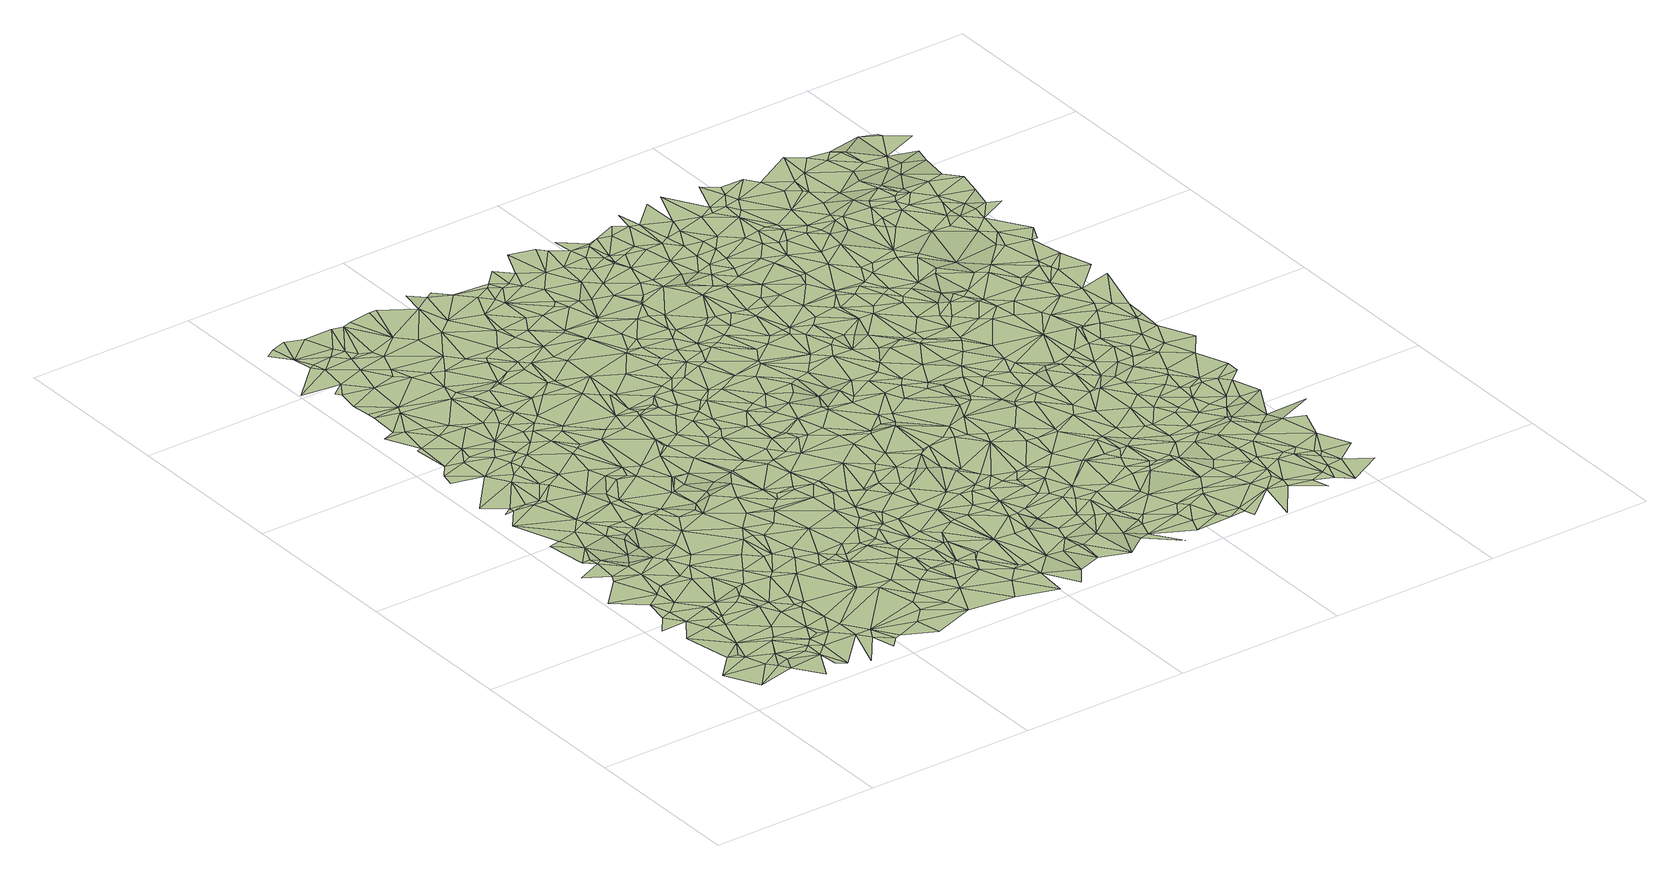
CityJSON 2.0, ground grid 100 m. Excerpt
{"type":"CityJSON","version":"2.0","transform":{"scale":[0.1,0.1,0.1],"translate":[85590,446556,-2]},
"CityObjects":{
"terrain1":{"type":"TINRelief","geometry":[{"type":"CompositeSurface","lod":"2","boundaries":[[[0,1,2]],[[3,4,1]],[[3,1,0]],[[5,0,2]],[[6,5,2]],[[7,4,3]],[[8,9,4]],[[7,8,4]],[[7,3,8]],[[10,11,12]],[[13,3,0]],[[13,0,5]],[[8,14,9]],[[14,11,9]],[[6,15,5]],[[15,13,5]],[[12,11,16]],[[17,8,3]],[[12,16,18]],[[17,3,13]],[[19,13,15]],[[20,21,18]],[[8,22,14]],[[23,15,6]],[[23,6,24]],[[17,13,19]],[[25,11,14]],[[20,26,21]],[[19,15,27]],[[28,18,16]],[[29,16,11]],[[17,30,8]],[[25,14,22]],[[28,20,18]],[[23,27,15]],[[31,17,19]],[[32,22,8]],[[25,29,11]],[[31,19,27]],[[29,28,16]],[[30,32,8]],[[33,25,22]],[[34,35,36]],[[37,23,38]],[[23,31,27]],[[33,29,25]],[[28,39,20]],[[40,26,20]],[[40,35,26]],[[41,30,17]],[[41,17,31]],[[37,42,23]],[[43,28,29]],[[23,42,31]],[[44,36,45]],[[33,43,29]],[[40,20,39]],[[46,33,22]],[[47,36,35]],[[48,49,44]],[[48,44,45]],[[50,45,36]],[[41,31,42]],[[40,47,35]],[[32,46,22]],[[28,51,39]],[[52,32,30]],[[50,36,47]],[[33,53,43]],[[52,30,41]],[[50,48,45]],[[43,51,28]],[[48,54,49]],[[37,55,42]],[[56,50,47]],[[40,39,57]],[[46,53,33]],[[41,42,58]],[[59,60,54]],[[52,41,61]],[[62,48,50]],[[61,41,58]],[[62,50,56]],[[48,59,54]],[[52,63,32]],[[57,39,51]],[[64,47,40]],[[65,43,53]],[[32,63,46]],[[56,47,64]],[[52,61,58]],[[42,55,58]],[[66,40,57]],[[46,65,53]],[[43,67,51]],[[68,69,70]],[[65,71,43]],[[72,69,60]],[[62,56,64]],[[62,73,48]],[[71,67,43]],[[64,40,66]],[[73,59,48]],[[74,60,59]],[[75,76,55]],[[77,46,63]],[[77,65,46]],[[52,58,78]],[[52,79,63]],[[80,57,51]],[[81,70,69]],[[72,60,74]],[[58,55,82]],[[83,84,70]],[[77,63,85]],[[62,64,86]],[[80,66,57]],[[80,51,67]],[[52,78,79]],[[77,87,65]],[[78,58,82]],[[65,87,71]],[[72,81,69]],[[88,73,62]],[[79,85,63]],[[88,62,86]],[[89,59,73]],[[87,67,71]],[[76,90,55]],[[89,74,59]],[[82,55,90]],[[91,92,93]],[[94,76,95]],[[77,85,96]],[[81,83,70]],[[83,91,84]],[[88,97,73]],[[98,64,66]],[[78,99,79]],[[72,100,81]],[[94,90,76]],[[101,66,80]],[[79,99,85]],[[89,73,102]],[[88,86,97]],[[86,64,98]],[[80,67,103]],[[73,97,102]],[[87,103,67]],[[104,72,74]],[[77,105,87]],[[96,85,99]],[[104,100,72]],[[77,96,105]],[[94,106,90]],[[107,92,108]],[[100,83,81]],[[101,98,66]],[[109,97,86]],[[91,108,92]],[[89,102,110]],[[109,86,98]],[[109,102,97]],[[111,107,112]],[[87,105,103]],[[113,74,89]],[[78,82,114]],[[101,80,115]],[[109,110,102]],[[116,104,74]],[[117,100,104]],[[118,90,106]],[[96,99,119]],[[80,103,115]],[[78,114,99]],[[100,120,83]],[[121,91,83]],[[122,112,107]],[[112,123,124]],[[82,90,125]],[[113,89,110]],[[122,107,108]],[[96,119,105]],[[126,98,101]],[[127,124,123]],[[105,128,103]],[[117,120,100]],[[126,109,98]],[[129,108,91]],[[121,83,120]],[[116,74,113]],[[109,130,110]],[[116,117,104]],[[118,106,131]],[[121,132,91]],[[122,108,133]],[[105,119,128]],[[128,134,103]],[[135,123,112]],[[133,108,129]],[[118,136,90]],[[99,114,119]],[[135,112,122]],[[132,129,91]],[[115,103,134]],[[121,120,137]],[[113,110,130]],[[126,138,109]],[[109,138,130]],[[101,115,139]],[[126,101,139]],[[82,125,114]],[[140,127,123]],[[140,141,127]],[[117,142,120]],[[121,137,132]],[[90,136,143]],[[144,122,133]],[[135,145,123]],[[116,142,117]],[[142,137,120]],[[144,133,129]],[[90,143,125]],[[128,146,134]],[[116,113,147]],[[128,119,148]],[[149,113,130]],[[150,151,141]],[[140,123,145]],[[150,152,151]],[[147,113,149]],[[115,134,139]],[[126,153,138]],[[128,148,146]],[[132,154,129]],[[130,138,155]],[[149,130,155]],[[156,135,122]],[[150,141,140]],[[157,132,137]],[[118,131,158]],[[159,145,135]],[[114,160,119]],[[144,161,122]],[[144,129,154]],[[139,134,146]],[[142,157,137]],[[162,163,164]],[[160,148,119]],[[138,153,155]],[[116,147,165]],[[140,145,159]],[[166,164,152]],[[167,168,162]],[[116,169,142]],[[157,154,132]],[[126,170,153]],[[156,122,161]],[[118,158,136]],[[167,171,168]],[[126,139,172]],[[173,147,149]],[[156,159,135]],[[150,166,152]],[[144,154,161]],[[174,139,146]],[[116,165,169]],[[148,175,146]],[[126,172,170]],[[166,162,164]],[[153,176,155]],[[149,155,177]],[[143,136,178]],[[114,125,179]],[[114,180,160]],[[181,174,146]],[[173,165,147]],[[125,143,182]],[[160,183,148]],[[181,146,175]],[[174,172,139]],[[157,184,154]],[[142,185,157]],[[153,170,176]],[[161,154,184]],[[148,183,175]],[[158,178,136]],[[186,187,188]],[[142,169,185]],[[114,179,180]],[[182,143,178]],[[173,149,189]],[[190,150,140]],[[191,159,156]],[[160,192,183]],[[191,156,161]],[[155,176,193]],[[190,140,159]],[[194,187,171]],[[179,125,182]],[[181,172,174]],[[167,194,171]],[[160,180,192]],[[149,177,189]],[[155,193,177]],[[167,162,195]],[[195,162,166]],[[170,193,176]],[[173,196,165]],[[197,161,184]],[[157,198,184]],[[199,191,161]],[[192,200,183]],[[201,188,187]],[[165,202,169]],[[203,187,194]],[[192,180,200]],[[204,170,172]],[[185,198,157]],[[205,166,150]],[[167,203,194]],[[181,206,172]],[[190,159,191]],[[199,161,207]],[[207,161,197]],[[179,182,208]],[[173,189,196]],[[196,202,165]],[[185,169,202]],[[181,175,209]],[[210,182,178]],[[183,209,175]],[[211,177,193]],[[170,212,193]],[[180,213,200]],[[210,178,158]],[[179,214,180]],[[204,172,206]],[[183,200,215]],[[195,166,216]],[[217,167,195]],[[218,201,187]],[[197,184,219]],[[196,189,202]],[[217,203,167]],[[219,184,198]],[[190,220,150]],[[203,221,187]],[[210,208,182]],[[211,193,222]],[[185,223,198]],[[181,209,206]],[[185,202,223]],[[179,208,214]],[[224,177,211]],[[213,215,200]],[[220,205,150]],[[199,225,191]],[[226,170,204]],[[189,177,224]],[[205,216,166]],[[221,218,187]],[[226,212,170]],[[180,227,213]],[[183,215,209]],[[190,191,225]],[[228,202,189]],[[212,222,193]],[[207,197,229]],[[223,230,198]],[[199,207,231]],[[197,219,229]],[[232,211,222]],[[233,211,232]],[[195,216,234]],[[180,214,235]],[[233,224,211]],[[228,189,224]],[[219,198,236]],[[237,210,158]],[[204,206,238]],[[217,239,203]],[[213,240,215]],[[230,236,198]],[[208,241,214]],[[239,221,203]],[[199,231,225]],[[180,235,227]],[[223,202,242]],[[243,208,210]],[[231,207,229]],[[244,217,195]],[[206,209,238]],[[205,234,216]],[[190,225,245]],[[213,227,240]],[[243,241,208]],[[228,242,202]],[[223,242,230]],[[244,195,234]],[[246,220,190]],[[246,190,245]],[[217,247,239]],[[226,204,248]],[[229,219,249]],[[204,238,248]],[[219,236,249]],[[233,232,250]],[[232,222,251]],[[245,225,252]],[[225,231,252]],[[233,250,224]],[[212,253,222]],[[254,214,241]],[[230,242,236]],[[217,255,247]],[[256,234,205]],[[254,235,214]],[[257,241,243]],[[226,253,212]],[[231,229,258]],[[259,228,224]],[[220,256,205]],[[260,218,221]],[[215,261,209]],[[244,255,217]],[[250,232,251]],[[257,254,241]],[[229,249,258]],[[239,260,221]],[[215,240,261]],[[246,245,262]],[[263,227,235]],[[259,224,250]],[[227,264,240]],[[245,252,262]],[[222,253,251]],[[265,243,210]],[[226,248,266]],[[263,235,254]],[[267,257,243]],[[239,247,268]],[[238,209,269]],[[237,270,210]],[[263,271,227]],[[220,272,256]],[[249,236,273]],[[231,274,252]],[[246,275,220]],[[271,264,227]],[[236,242,273]],[[276,254,257]],[[240,264,261]],[[231,258,274]],[[228,277,242]],[[226,278,253]],[[255,268,247]],[[226,266,278]],[[248,238,279]],[[267,276,257]],[[265,210,270]],[[244,234,280]],[[239,268,260]],[[259,277,228]],[[256,280,234]],[[269,209,261]],[[267,243,265]],[[262,252,274]],[[250,251,281]],[[246,262,275]],[[263,254,282]],[[220,275,272]],[[259,250,283]],[[251,253,281]],[[244,284,255]],[[271,285,264]],[[266,248,279]],[[276,282,254]],[[263,286,271]],[[285,261,264]],[[278,266,287]],[[288,276,267]],[[242,289,273]],[[250,281,283]],[[278,281,253]],[[238,269,279]],[[256,272,280]],[[288,267,265]],[[258,249,290]],[[258,291,274]],[[263,282,286]],[[262,274,292]],[[284,268,255]],[[288,282,276]],[[286,285,271]],[[249,273,293]],[[294,270,237]],[[277,289,242]],[[259,283,295]],[[262,292,275]],[[259,295,296]],[[266,297,287]],[[259,296,277]],[[298,269,261]],[[299,261,285]],[[300,281,278]],[[301,288,265]],[[278,287,302]],[[299,298,261]],[[266,279,297]],[[283,281,300]],[[244,303,284]],[[304,265,270]],[[244,280,303]],[[288,305,282]],[[296,295,277]],[[286,299,285]],[[258,290,291]],[[284,306,268]],[[305,286,282]],[[273,289,293]],[[287,297,302]],[[272,307,280]],[[304,301,265]],[[272,275,308]],[[301,309,288]],[[310,269,298]],[[290,249,293]],[[311,275,292]],[[288,312,305]],[[300,278,313]],[[292,274,314]],[[295,283,315]],[[283,300,316]],[[288,309,312]],[[299,317,298]],[[272,308,307]],[[295,318,277]],[[305,319,286]],[[320,299,286]],[[294,321,270]],[[322,279,269]],[[314,274,291]],[[321,304,270]],[[323,278,302]],[[310,298,317]],[[277,324,289]],[[322,269,310]],[[319,320,286]],[[325,297,279]],[[326,301,304]],[[327,309,301]],[[325,302,297]],[[315,283,316]],[[284,328,306]],[[311,308,275]],[[327,301,326]],[[299,329,317]],[[295,315,318]],[[289,324,293]],[[323,313,278]],[[320,329,299]],[[327,312,309]],[[330,311,292]],[[331,319,305]],[[331,305,312]],[[325,279,322]],[[300,313,316]],[[329,310,317]],[[277,318,324]],[[330,292,314]],[[326,304,332]],[[321,332,304]],[[333,314,291]],[[325,323,302]],[[307,334,280]],[[303,280,334]],[[333,291,290]],[[308,335,307]],[[336,322,310]],[[284,337,328]],[[338,312,327]],[[293,324,339]],[[340,325,322]],[[315,341,318]],[[293,339,342]],[[290,293,343]],[[311,344,308]],[[338,327,326]],[[338,331,312]],[[340,323,325]],[[303,345,284]],[[315,316,346]],[[347,319,331]],[[340,322,336]],[[348,316,313]],[[349,310,329]],[[333,350,314]],[[351,293,342]],[[344,335,308]],[[338,326,332]],[[352,320,319]],[[330,344,311]],[[353,336,310]],[[354,307,335]],[[343,293,351]],[[320,355,329]],[[323,348,313]],[[321,356,332]],[[315,346,341]],[[318,357,324]],[[358,339,324]],[[359,321,360]],[[361,314,350]],[[330,314,361]],[[354,334,307]],[[358,342,339]],[[284,345,337]],[[341,362,318]],[[363,316,348]],[[353,310,349]],[[363,346,316]],[[338,347,331]],[[344,354,335]],[[347,352,319]],[[330,361,344]],[[333,290,364]],[[338,332,356]],[[358,324,365]],[[303,334,345]],[[359,356,321]],[[318,362,357]],[[366,351,342]],[[333,364,350]],[[353,367,336]],[[358,368,342]],[[290,343,364]],[[343,351,366]],[[357,365,324]],[[355,349,329]],[[369,348,323]],[[352,355,320]],[[370,341,346]],[[371,323,340]],[[371,340,336]],[[370,362,341]],[[364,343,366]],[[338,372,347]],[[358,365,368]],[[366,342,373]],[[363,348,374]],[[361,350,375]],[[342,368,373]],[[371,336,367]],[[376,367,353]],[[372,352,347]],[[338,356,377]],[[369,374,348]],[[378,346,363]],[[375,350,364]],[[338,379,372]],[[361,380,344]],[[376,353,349]],[[354,381,334]],[[371,369,323]],[[357,382,365]],[[383,345,334]],[[344,380,354]],[[359,384,356]],[[385,357,362]],[[386,370,346]],[[370,387,362]],[[365,373,368]],[[372,379,352]],[[378,363,374]],[[383,334,381]],[[388,349,355]],[[385,382,357]],[[361,375,389]],[[385,362,387]],[[365,382,373]],[[386,346,378]],[[390,367,376]],[[364,366,391]],[[361,389,380]],[[392,376,349]],[[393,377,356]],[[386,387,370]],[[394,384,359]],[[395,338,377]],[[390,371,367]],[[395,379,338]],[[352,396,355]],[[354,397,381]],[[398,366,373]],[[392,349,388]],[[354,380,397]],[[399,356,384]],[[352,379,400]],[[401,374,369]],[[383,402,345]],[[401,378,374]],[[388,355,396]],[[393,356,399]],[[398,391,366]],[[403,373,382]],[[385,404,382]],[[405,385,387]],[[402,406,345]],[[407,386,378]],[[383,381,408]],[[397,409,381]],[[394,410,384]],[[393,395,377]],[[352,400,411]],[[412,400,379]],[[386,413,387]],[[392,414,376]],[[407,378,415]],[[404,403,382]],[[415,378,416]],[[398,373,403]],[[399,384,410]],[[352,411,396]],[[390,376,414]],[[395,412,379]],[[416,378,401]],[[417,371,390]],[[405,404,385]],[[418,369,371]],[[419,375,364]],[[380,420,397]],[[421,401,369]],[[397,420,409]],[[381,409,408]],[[413,405,387]],[[389,375,422]],[[383,423,402]],[[392,388,424]],[[407,413,386]],[[394,425,410]],[[419,364,391]],[[389,422,380]],[[425,399,410]],[[426,393,399]],[[393,427,395]],[[417,390,414]],[[421,416,401]],[[383,408,428]],[[417,418,371]],[[429,425,394]],[[421,369,430]],[[431,391,398]],[[432,388,396]],[[431,398,403]],[[433,400,412]],[[434,427,393]],[[435,403,404]],[[426,434,393]],[[392,424,414]],[[395,433,412]],[[380,436,420]],[[383,428,423]],[[437,407,415]],[[438,411,400]],[[405,435,404]],[[420,439,409]],[[408,409,439]],[[437,415,416]],[[418,430,369]],[[402,423,440]],[[441,399,425]],[[395,427,433]],[[442,413,407]],[[432,424,388]],[[433,438,400]],[[437,416,421]],[[413,443,405]],[[411,444,396]],[[434,445,427]],[[446,431,403]],[[426,445,434]],[[417,414,447]],[[419,422,375]],[[422,436,380]],[[448,391,431]],[[446,403,435]],[[449,426,399]],[[429,441,425]],[[450,427,445]],[[437,442,407]],[[417,447,418]],[[450,433,427]],[[405,451,435]],[[419,391,448]],[[438,444,411]],[[436,452,420]],[[443,451,405]],[[449,399,441]],[[453,443,413]],[[442,453,413]],[[454,421,430]],[[408,439,455]],[[437,421,454]],[[456,432,396]],[[420,457,439]],[[408,458,428]],[[459,445,426]],[[433,460,438]],[[461,396,444]],[[452,457,420]],[[462,414,424]],[[408,455,458]],[[456,396,461]],[[422,452,436]],[[460,444,438]],[[462,447,414]],[[449,459,426]],[[429,463,441]],[[464,422,419]],[[465,431,446]],[[462,424,432]],[[466,433,450]],[[428,467,423]],[[465,448,431]],[[447,468,418]],[[418,468,430]],[[446,435,469]],[[455,439,457]],[[453,470,443]],[[471,419,448]],[[450,445,472]],[[473,453,442]],[[470,451,443]],[[437,473,442]],[[454,430,474]],[[429,475,463]],[[476,435,451]],[[477,460,433]],[[456,462,432]],[[478,464,419]],[[428,458,467]],[[449,441,479]],[[460,480,444]],[[437,454,481]],[[482,452,422]],[[471,478,419]],[[483,422,464]],[[461,444,484]],[[459,472,445]],[[471,448,465]],[[456,461,485]],[[473,470,453]],[[423,467,486]],[[487,447,462]],[[465,446,469]],[[430,468,474]],[[455,488,458]],[[469,435,476]],[[466,477,433]],[[449,479,459]],[[480,484,444]],[[489,455,457]],[[490,457,452]],[[485,461,484]],[[441,463,491]],[[466,450,492]],[[437,493,473]],[[494,464,478]],[[495,480,460]],[[454,474,481]],[[458,488,467]],[[477,495,460]],[[441,491,479]],[[496,456,485]],[[496,462,456]],[[483,482,422]],[[450,472,492]],[[475,497,463]],[[483,464,494]],[[470,498,451]],[[499,468,447]],[[437,481,493]],[[487,499,447]],[[471,500,478]],[[501,452,482]],[[471,465,500]],[[498,476,451]],[[496,487,462]],[[473,502,470]],[[503,455,489]],[[488,486,467]],[[501,490,452]],[[489,457,490]],[[504,488,455]],[[505,465,469]],[[475,506,497]],[[497,507,463]],[[459,479,508]],[[477,509,495]],[[505,469,476]],[[499,474,468]],[[459,510,472]],[[491,463,511]],[[495,512,480]],[[513,486,488]],[[514,455,503]],[[494,478,515]],[[463,507,511]],[[493,481,516]],[[473,493,517]],[[459,508,510]],[[514,504,455]],[[495,509,512]],[[496,499,487]],[[518,465,505]],[[518,500,465]],[[515,478,500]],[[491,508,479]],[[466,519,477]],[[473,517,502]],[[470,502,520]],[[503,489,490]],[[466,492,519]],[[521,481,474]],[[499,522,474]],[[470,520,498]],[[504,513,488]],[[523,496,485]],[[485,484,524]],[[477,519,509]],[[483,494,525]],[[526,486,513]],[[493,516,517]],[[521,474,522]],[[483,525,482]],[[491,511,527]],[[528,492,472]],[[480,524,484]],[[529,516,481]],[[491,527,508]],[[528,472,510]],[[525,501,482]],[[501,530,490]],[[505,476,531]],[[530,503,490]],[[532,499,496]],[[509,533,512]],[[498,534,476]],[[511,507,535]],[[517,520,502]],[[499,536,522]],[[537,500,518]],[[528,519,492]],[[509,519,533]],[[529,481,521]],[[538,494,515]],[[497,539,507]],[[540,518,505]],[[527,511,535]],[[504,541,513]],[[537,515,500]],[[514,503,530]],[[521,522,536]],[[526,513,541]],[[508,542,510]],[[480,512,524]],[[538,525,494]],[[532,496,523]],[[543,517,516]],[[508,527,542]],[[544,498,520]],[[501,545,530]],[[523,485,524]],[[528,510,542]],[[543,516,529]],[[533,546,512]],[[476,534,531]],[[517,544,520]],[[540,505,531]],[[537,518,540]],[[544,534,498]],[[497,547,548]],[[521,536,549]],[[535,507,539]],[[550,504,514]],[[551,536,499]],[[552,515,537]],[[551,499,532]],[[553,544,517]],[[497,548,539]],[[552,538,515]],[[519,554,533]],[[528,554,519]],[[550,541,504]],[[512,546,524]],[[543,553,517]],[[501,555,545]],[[556,501,525]],[[554,546,533]],[[537,540,557]],[[527,535,558]],[[559,514,530]],[[560,543,529]],[[551,549,536]],[[551,532,523]],[[561,525,538]],[[527,562,542]],[[563,529,521]],[[528,542,564]],[[565,534,544]],[[559,530,545]],[[553,565,544]],[[563,521,549]],[[556,555,501]],[[540,531,566]],[[567,538,552]],[[551,523,568]],[[552,537,569]],[[523,524,568]],[[559,550,514]],[[560,529,563]],[[540,566,557]],[[537,557,570]],[[567,561,538]],[[561,556,525]],[[550,571,541]],[[535,539,572]],[[527,558,562]],[[573,553,543]],[[554,574,546]],[[573,543,560]],[[528,575,554]],[[542,562,564]],[[576,534,565]],[[537,570,569]],[[573,565,553]],[[524,546,577]],[[578,531,534]],[[535,572,558]],[[579,548,547]],[[568,524,580]],[[567,556,561]],[[570,557,566]],[[581,545,555]],[[528,564,582]],[[581,559,545]],[[583,566,531]],[[563,549,584]],[[548,585,539]],[[551,568,586]],[[567,552,587]],[[577,546,574]],[[551,588,549]],[[589,560,563]],[[556,590,555]],[[589,573,560]],[[552,569,587]],[[591,550,559]],[[528,582,575]],[[586,568,580]],[[576,578,534]],[[592,579,547]],[[585,572,539]],[[583,570,566]],[[554,575,574]],[[550,593,571]],[[583,531,578]],[[590,594,555]],[[579,585,548]],[[584,549,588]],[[556,594,590]],[[580,524,595]],[[596,569,570]],[[564,562,597]],[[573,598,565]],[[598,576,565]],[[591,599,550]],[[600,559,581]],[[524,577,595]],[[551,586,588]],[[600,591,559]],[[567,601,556]],[[581,555,602]],[[603,570,583]],[[563,584,604]],[[550,599,593]],[[594,602,555]],[[586,580,595]],[[596,570,603]],[[605,587,569]],[[589,563,604]],[[564,606,582]],[[596,605,569]],[[577,574,607]],[[558,608,562]],[[589,609,573]],[[564,597,606]],[[556,601,594]],[[610,572,585]],[[611,558,572]],[[598,578,576]],[[579,610,585]],[[612,567,587]],[[613,579,592]],[[577,607,595]],[[562,608,597]],[[573,609,598]],[[584,614,604]],[[582,615,575]],[[616,583,578]],[[600,617,591]],[[584,588,618]],[[589,604,619]],[[616,603,583]],[[600,581,620]],[[591,621,599]],[[607,574,622]],[[575,623,574]],[[596,624,605]],[[584,618,614]],[[589,619,609]],[[594,601,602]],[[613,610,579]],[[612,601,567]],[[625,613,592]],[[611,572,610]],[[586,626,588]],[[581,602,627]],[[612,587,605]],[[617,621,591]],[[628,596,603]],[[606,629,582]],[[629,615,582]],[[598,630,578]],[[595,607,631]],[[586,595,632]],[[620,581,627]],[[633,606,597]],[[628,624,596]],[[634,608,558]],[[635,603,616]],[[616,578,636]],[[604,614,637]],[[619,604,637]],[[634,558,611]],[[615,623,575]],[[574,623,622]],[[600,638,617]],[[612,605,624]],[[608,633,597]],[[588,626,618]],[[609,639,598]],[[601,640,602]],[[628,603,635]],[[636,578,630]],[[600,620,638]],[[619,639,609]],[[607,622,631]],[[586,641,626]],[[627,602,640]],[[614,618,642]],[[643,629,606]],[[614,642,637]],[[643,606,633]],[[635,616,644]],[[626,645,618]],[[598,646,630]],[[598,639,646]],[[617,647,621]],[[595,631,632]],[[586,632,641]],[[642,618,645]],[[628,648,624]],[[644,616,636]],[[629,649,615]],[[612,624,648]],[[628,635,644]],[[612,650,601]],[[620,627,651]],[[620,651,638]],[[617,638,647]],[[652,621,653]],[[650,654,601]],[[655,656,625]],[[625,656,613]],[[613,657,610]],[[601,658,640]],[[649,623,615]],[[651,659,638]],[[619,637,660]],[[636,630,661]],[[619,660,639]],[[626,641,645]],[[662,633,608]],[[621,647,653]],[[611,610,657]],[[663,643,633]],[[646,661,630]],[[638,659,647]],[[643,664,629]],[[665,651,627]],[[654,658,601]],[[629,664,649]],[[644,636,666]],[[623,667,622]],[[628,644,668]],[[637,642,669]],[[665,659,651]],[[628,668,648]],[[612,670,650]],[[634,662,608]],[[642,645,669]],[[646,639,671]],[[636,661,666]],[[672,627,640]],[[673,631,622]],[[670,654,650]],[[649,667,623]],[[663,633,662]],[[674,612,648]],[[663,664,643]],[[646,675,661]],[[645,641,676]],[[634,611,677]],[[659,678,647]],[[664,667,649]],[[679,632,631]],[[680,641,632]],[[673,622,667]],[[678,653,647]],[[674,670,612]],[[613,656,657]],[[672,640,658]],[[660,681,639]],[[666,661,675]],[[645,676,669]],[[639,681,671]],[[682,648,668]],[[644,666,683]],[[646,684,675]],[[685,664,663]],[[686,665,627]],[[611,657,677]],[[687,659,665]],[[688,658,654]],[[674,648,682]],[[685,663,662]],[[679,680,632]],[[660,637,689]],[[679,631,673]],[[634,690,662]],[[670,691,654]],[[692,667,664]],[[646,671,693]],[[668,644,694]],[[637,669,689]],[[646,693,684]],[[695,678,659]],[[686,627,672]],[[634,696,690]],[[634,677,696]],[[688,654,691]],[[644,683,694]],[[680,697,641]],[[685,662,690]],[[687,695,659]],[[674,698,670]],[[641,697,676]],[[692,699,667]],[[699,673,667]],[[669,676,700]],[[688,672,658]],[[701,702,656]],[[670,698,691]],[[686,687,665]],[[685,703,664]],[[704,680,679]],[[682,668,705]],[[666,675,706]],[[703,692,664]],[[671,681,707]],[[660,708,681]],[[684,706,675]],[[685,690,703]],[[689,669,700]],[[660,689,709]],[[671,707,693]],[[683,666,706]],[[674,682,710]],[[697,700,676]],[[668,694,705]],[[696,711,690]],[[679,673,712]],[[704,697,680]],[[674,710,698]],[[660,709,708]],[[713,678,695]],[[656,714,657]],[[698,715,691]],[[684,693,706]],[[716,673,699]],[[704,679,712]],[[688,691,717]],[[688,718,672]],[[682,705,710]],[[677,657,719]],[[692,720,699]],[[721,686,672]],[[721,687,686]],[[696,677,722]],[[716,712,673]],[[707,681,708]],[[723,689,700]],[[698,710,715]],[[694,683,724]],[[687,725,695]],[[711,726,690]],[[656,702,727]],[[707,728,693]],[[703,729,692]],[[690,726,703]],[[656,727,714]],[[688,717,718]],[[692,729,720]],[[696,722,711]],[[691,715,730]],[[683,706,724]],[[697,731,700]],[[691,730,717]],[[657,714,719]],[[732,709,689]],[[723,700,731]],[[721,725,687]],[[721,672,733]],[[707,708,728]],[[725,713,695]],[[733,672,718]],[[734,704,712]],[[734,697,704]],[[677,719,722]],[[693,728,735]],[[732,708,709]],[[693,735,706]],[[716,699,736]],[[694,737,705]],[[728,708,738]],[[720,736,699]],[[723,739,689]],[[710,705,737]],[[716,740,712]],[[719,714,727]],[[724,706,741]],[[729,742,720]],[[743,727,702]],[[744,731,697]],[[694,724,745]],[[746,728,738]],[[747,717,730]],[[734,744,697]],[[703,748,729]],[[732,689,739]],[[711,749,726]],[[721,733,750]],[[734,712,740]],[[718,717,751]],[[741,706,735]],[[721,752,725]],[[703,726,748]],[[710,753,715]],[[711,722,749]],[[723,731,739]],[[746,735,728]],[[721,750,752]],[[754,743,702]],[[755,738,708]],[[745,724,741]],[[742,736,720]],[[715,756,730]],[[732,755,708]],[[747,751,717]],[[694,757,737]],[[729,758,742]],[[759,719,727]],[[760,722,719]],[[694,745,757]],[[733,718,761]],[[725,752,762]],[[763,731,744]],[[710,737,764]],[[741,735,765]],[[716,736,766]],[[733,767,750]],[[716,766,740]],[[729,748,758]],[[763,739,731]],[[760,749,722]],[[743,768,727]],[[718,751,761]],[[747,730,756]],[[734,769,744]],[[770,746,738]],[[760,719,759]],[[726,749,771]],[[726,771,748]],[[755,772,738]],[[710,764,753]],[[715,753,756]],[[746,773,735]],[[768,759,727]],[[745,741,774]],[[742,775,736]],[[733,761,767]],[[750,776,752]],[[777,732,739]],[[741,765,774]],[[734,740,778]],[[777,755,732]],[[763,744,779]],[[772,770,738]],[[742,758,780]],[[734,778,769]],[[769,779,744]],[[750,767,776]],[[781,749,760]],[[782,740,766]],[[783,768,743]],[[745,774,757]],[[742,780,775]],[[770,773,746]],[[737,757,784]],[[777,772,755]],[[778,740,782]],[[785,760,759]],[[764,737,784]],[[765,735,786]],[[761,751,787]],[[781,771,749]],[[747,788,751]],[[789,766,736]],[[767,761,787]],[[789,736,775]],[[773,786,735]],[[763,779,790]],[[785,781,760]],[[764,784,753]],[[752,776,791]],[[747,756,792]],[[768,793,759]],[[794,757,774]],[[769,795,779]],[[796,774,765]],[[748,797,758]],[[798,748,771]],[[782,766,799]],[[783,800,768]],[[785,759,793]],[[778,795,769]],[[758,801,780]],[[778,782,799]],[[751,788,787]],[[756,753,802]],[[783,803,800]],[[775,780,804]],[[763,805,739]],[[806,773,770]],[[781,807,771]],[[796,765,786]],[[779,795,790]],[[753,784,802]],[[768,800,793]],[[747,792,788]],[[808,784,757]],[[767,809,776]],[[789,810,766]],[[789,775,811]],[[794,774,796]],[[812,757,794]],[[767,787,809]],[[772,813,770]],[[777,739,805]],[[775,804,811]],[[785,814,781]],[[777,815,772]],[[797,801,758]],[[801,804,780]],[[778,816,795]],[[799,766,817]],[[785,793,814]],[[798,771,807]],[[798,797,748]],[[756,802,792]],[[818,806,770]],[[766,810,817]],[[778,799,816]],[[763,790,805]],[[808,757,812]],[[800,819,793]],[[781,814,807]],[[820,786,773]],[[795,821,790]],[[803,822,800]],[[820,773,806]],[[808,802,784]],[[796,786,823]],[[794,796,824]],[[793,825,814]],[[818,770,813]],[[793,819,825]],[[816,821,795]],[[800,822,819]],[[812,794,824]],[[824,796,823]],[[809,826,776]],[[801,827,804]],[[772,815,813]],[[789,811,828]],[[827,811,804]],[[789,828,810]],[[823,786,820]],[[816,799,829]],[[792,802,830]],[[787,788,831]],[[832,825,819]],[[818,833,806]],[[798,834,797]],[[832,819,822]],[[798,807,835]],[[788,792,836]],[[816,829,821]],[[809,787,831]],[[805,790,821]],[[797,837,801]],[[777,805,815]],[[799,817,838]],[[803,839,822]],[[840,827,801]],[[841,824,823]],[[842,802,808]],[[833,820,806]],[[798,835,834]],[[812,824,843]],[[840,801,837]],[[802,844,830]],[[845,817,810]],[[814,846,807]],[[792,830,836]],[[808,812,847]],[[799,838,829]],[[841,823,820]],[[797,834,837]],[[848,811,827]],[[814,825,846]],[[821,829,849]],[[842,844,802]],[[828,811,848]],[[812,843,847]],[[788,836,831]],[[809,850,826]],[[846,825,832]],[[818,813,851]],[[807,852,835]],[[809,853,850]],[[805,821,849]],[[809,831,853]],[[828,854,810]],[[832,822,855]],[[838,817,845]],[[856,824,841]],[[856,843,824]],[[818,851,833]],[[834,835,857]],[[841,820,858]],[[845,810,854]],[[833,858,820]],[[840,859,827]],[[830,860,836]],[[846,852,807]],[[844,860,830]],[[848,827,861]],[[834,862,837]],[[840,837,859]],[[829,863,849]],[[813,815,864]],[[831,836,865]],[[866,808,847]],[[842,808,866]],[[867,847,843]],[[828,848,854]],[[846,832,855]],[[853,868,850]],[[860,865,836]],[[869,815,805]],[[856,841,858]],[[853,831,868]],[[834,857,862]],[[838,870,829]],[[842,871,844]],[[833,872,858]],[[857,835,852]],[[861,827,873]],[[813,864,851]],[[831,865,874]],[[833,875,872]],[[859,873,827]],[[870,863,829]],[[876,838,845]],[[871,860,844]],[[851,875,833]],[[869,864,815]],[[837,877,859]],[[805,849,878]],[[874,865,860]],[[866,847,867]],[[848,861,879]],[[837,862,877]],[[831,880,868]],[[831,874,880]],[[845,854,881]],[[854,848,879]],[[882,843,856]],[[882,867,843]],[[878,849,863]],[[876,870,838]],[[858,872,883]],[[868,884,850]],[[856,858,885]],[[886,871,842]],[[869,805,887]],[[851,888,875]],[[886,842,866]],[[875,883,872]],[[846,889,852]],[[861,873,879]],[[851,864,888]],[[874,860,890]],[[854,879,881]],[[891,850,884]],[[888,883,875]],[[880,892,868]],[[871,890,860]],[[885,858,883]],[[870,893,863]],[[876,845,894]],[[869,895,864]],[[845,881,894]],[[805,878,896]],[[859,897,873]],[[857,898,862]],[[805,896,887]],[[868,892,884]],[[877,899,859]],[[888,864,895]],[[866,867,900]],[[876,901,870]],[[902,880,874]],[[903,863,893]],[[862,898,877]],[[857,852,904]],[[905,890,871]],[[886,905,871]],[[856,885,906]],[[903,878,863]],[[879,873,897]],[[869,887,895]],[[870,901,893]],[[882,900,867]],[[882,856,907]],[[859,899,897]],[[902,874,890]],[[876,908,901]],[[902,892,880]],[[909,891,884]],[[907,856,906]],[[910,886,866]],[[876,894,908]],[[877,898,899]],[[911,878,903]],[[896,878,911]],[[881,879,912]],[[910,866,900]],[[888,913,883]],[[885,883,914]],[[903,893,915]],[[916,890,905]],[[886,916,905]],[[888,895,917]],[[901,918,893]],[[894,881,912]],[[911,903,915]],[[919,884,892]],[[879,897,920]],[[885,914,906]],[[882,921,900]],[[910,916,886]],[[909,884,919]],[[908,918,901]],[[882,907,921]],[[902,890,922]],[[897,899,923]],[[915,893,918]],[[908,894,924]],[[925,895,887]],[[925,887,896]],[[896,911,926]],[[916,922,890]],[[914,883,913]],[[927,892,902]],[[888,917,913]],[[907,906,928]],[[879,920,912]],[[910,900,929]],[[908,924,918]],[[911,915,926]],[[920,897,923]],[[906,914,928]],[[924,894,912]],[[907,928,921]],[[910,930,916]],[[931,919,892]],[[925,917,895]],[[927,931,892]],[[916,930,922]],[[902,922,932]],[[910,929,930]],[[896,926,933]],[[934,929,900]],[[925,896,933]],[[900,921,935]],[[915,918,936]],[[934,900,937]],[[938,927,902]],[[939,928,914]],[[939,914,913]],[[924,940,918]],[[941,902,932]],[[915,936,926]],[[917,942,913]],[[938,902,941]],[[924,912,943]],[[921,928,935]],[[900,935,937]],[[930,944,922]],[[939,913,942]],[[917,945,942]],[[925,946,917]],[[936,918,940]],[[929,947,930]],[[934,948,929]],[[922,944,932]],[[924,943,940]],[[917,946,945]],[[927,949,931]],[[934,937,948]],[[933,926,950]],[[950,926,936]],[[938,949,927]],[[925,933,951]],[[929,948,947]],[[925,951,946]],[[930,947,944]],[[952,928,939]],[[938,941,949]],[[941,932,953]],[[936,940,954]],[[939,942,955]],[[942,945,955]],[[933,950,951]],[[932,944,953]],[[946,955,945]],[[948,937,956]],[[950,936,957]],[[936,954,957]],[[935,928,958]],[[937,935,956]],[[941,959,949]],[[949,960,931]],[[948,956,947]],[[947,961,944]],[[951,962,946]],[[941,953,959]],[[939,955,963]],[[958,928,952]],[[946,964,955]],[[939,963,965]],[[946,962,964]],[[952,939,965]],[[966,961,947]],[[951,950,967]],[[956,966,947]],[[953,944,968]],[[949,959,960]],[[950,957,967]],[[944,961,968]],[[964,963,955]],[[969,956,935]],[[970,935,958]],[[970,969,935]],[[951,971,962]],[[972,966,956]],[[973,961,966]],[[953,974,959]],[[969,972,956]],[[953,968,975]],[[962,976,964]],[[973,968,961]],[[964,976,963]],[[952,965,977]],[[958,952,977]],[[965,963,978]],[[960,959,979]],[[970,958,980]],[[953,975,974]],[[970,980,969]],[[972,981,966]],[[973,966,981]],[[962,971,976]],[[977,965,978]],[[973,982,968]],[[978,963,976]],[[969,983,972]],[[959,984,979]],[[985,975,968]],[[986,969,980]],[[985,968,982]],[[959,974,984]],[[973,981,982]],[[958,977,987]],[[980,958,987]],[[986,983,969]],[[985,982,988]],[[972,989,981]],[[972,983,989]],[[981,988,982]],[[986,980,990]],[[985,991,975]],[[977,978,992]],[[986,990,983]],[[993,980,987]],[[977,992,987]],[[994,979,984]],[[974,975,991]],[[985,988,995]],[[990,980,993]],[[978,996,992]],[[990,989,983]],[[981,997,988]],[[974,998,984]],[[981,989,997]],[[985,995,991]],[[994,984,999]],[[993,987,1000]],[[998,999,984]],[[974,991,998]],[[997,995,988]],[[990,993,1000]],[[990,1001,989]],[[994,999,1002]],[[998,1002,999]],[[1000,987,1003]],[[990,1000,1001]],[[1004,991,995]],[[989,1005,997]],[[998,991,1006]],[[998,1006,1002]],[[997,1007,995]],[[994,1002,1008]],[[989,1001,1005]],[[1004,1006,991]],[[1004,995,1009]],[[997,1005,1007]],[[1006,1008,1002]],[[995,1007,1009]],[[1004,1010,1006]],[[1004,1009,1010]],[[1006,1011,1008]],[[1008,1011,1012]],[[1006,1013,1011]]]}]}
},
"vertices":[
[302,350,15],[48,380,19],[153,180,19],[262,470,14],[180,520,14],[350,300,13],[386,240,13],[243,510,13],[306,610,17],[125,800,16],[72,940,16],[225,940,20],[148,1040,20],[399,400,19],[276,830,17],[420,320,18],[215,1070,17],[470,520,16],[176,1190,17],[402,400,19],[274,1260,16],[10,1330,18],[374,800,15],[592,260,14],[497,80,13],[382,870,17],[170,1500,18],[545,330,16],[295,1140,16],[400,1000,18],[500,550,15],[590,370,15],[555,640,16],[410,880,17],[58,1630,14],[197,1550,15],[214,1700,13],[650,100,16],[598,140,16],[339,1320,16],[327,1470,18],[642,420,14],[657,320,16],[465,1010,18],[152,1750,18],[200,1750,19],[623,840,19],[321,1580,17],[247,1860,22],[119,1990,16],[246,1720,14],[513,1280,17],[699,530,16],[557,950,16],[187,2000,18],[856,310,18],[347,1610,15],[482,1340,17],[759,420,16],[307,2030,18],[83,2270,19],[707,450,14],[401,1690,8],[686,730,17],[482,1580,17],[612,1000,15],[521,1520,19],[600,1230,19],[128,2390,18],[180,2390,19],[176,2420,18],[643,1070,18],[300,2380,19],[412,1900,18],[391,2130,19],[765,50,16],[912,240,18],[692,850,16],[836,560,16],[799,710,17],[585,1400,17],[268,2410,18],[858,450,16],[348,2640,18],[54,2520,17],[785,750,16],[488,1710,10],[697,1080,17],[472,1820,15],[407,2080,19],[949,310,17],[271,2770,18],[105,2900,17],[88,2820,16],[1005,160,17],[948,100,17],[812,840,16],[513,1850,17],[653,1610,18],[839,740,17],[352,2400,19],[654,1480,18],[481,1970,20],[776,1190,19],[373,2370,20],[851,1050,18],[1042,170,17],[167,2980,17],[270,2950,18],[582,1880,17],[573,1970,18],[148,3190,16],[178,3200,17],[636,2160,18],[1149,700,16],[870,1330,18],[586,2310,21],[491,2500,18],[1196,230,17],[980,1000,18],[454,2540,18],[408,2700,17],[345,3070,18],[212,3390,17],[83,3390,18],[1244,630,16],[763,1710,17],[160,3420,15],[891,1090,16],[434,2900,16],[702,1970,17],[1227,80,17],[468,2810,17],[326,2980,17],[948,1240,19],[330,3250,17],[1280,320,17],[484,2740,18],[748,1940,17],[969,1450,18],[307,3560,17],[171,3600,15],[597,2560,17],[1299,410,15],[478,2970,17],[318,3360,17],[998,1240,19],[674,2250,16],[1073,1140,17],[690,2160,18],[332,3610,17],[166,3650,15],[154,3760,15],[839,1840,14],[548,2870,19],[814,1960,15],[494,3240,17],[581,2820,18],[1481,170,16],[438,3310,15],[1128,1000,18],[528,3030,18],[233,3980,17],[154,3920,17],[175,3890,16],[777,2400,20],[354,3850,17],[258,4150,17],[1,4010,18],[741,2500,20],[959,1790,18],[209,4210,16],[1037,1550,16],[808,2340,17],[1030,1450,19],[1120,1230,16],[947,1840,18],[958,2060,18],[1436,300,17],[1340,660,16],[1271,940,18],[1081,1420,19],[1362,470,16],[1193,1100,18],[669,2910,19],[782,2690,18],[104,4440,16],[192,4330,16],[166,4480,14],[911,2310,17],[607,3520,18],[594,3220,17],[1202,1020,18],[994,1900,14],[241,4230,15],[402,4040,17],[872,2340,18],[706,3020,18],[768,2860,18],[659,3170,18],[1266,1040,17],[255,4510,15],[902,2420,17],[360,4240,18],[1144,1660,17],[573,3820,17],[1197,1490,19],[682,3130,18],[1466,570,18],[1312,1340,16],[1580,380,17],[972,2060,18],[1100,1920,17],[1307,1010,16],[1461,780,14],[1357,1110,16],[503,3890,16],[435,4160,16],[360,4470,15],[750,3000,18],[652,3640,17],[418,4300,17],[1116,1970,11],[833,2720,19],[1054,2190,18],[719,3300,17],[1199,1820,18],[1454,1020,16],[992,2380,16],[804,3060,19],[864,2740,19],[788,3210,17],[1061,2090,17],[1064,2180,16],[535,3950,18],[1509,830,14],[874,2910,18],[1760,140,12],[1274,1590,17],[455,4240,17],[1435,1060,17],[1548,620,19],[987,2720,17],[1622,470,17],[583,4080,17],[708,3470,18],[668,3560,16],[495,4180,17],[1287,1620,15],[907,2950,18],[1144,2170,17],[1206,2030,8],[771,3300,17],[1261,1950,18],[1576,770,16],[563,4150,16],[677,3800,17],[1579,630,18],[862,3110,18],[1132,2400,17],[533,4470,16],[1520,1200,17],[816,3470,19],[1560,890,17],[1532,1050,17],[1771,470,18],[1358,1680,16],[1697,600,16],[598,4450,16],[1531,1410,17],[1842,280,16],[1552,970,17],[749,3770,18],[1067,2790,18],[950,3280,18],[910,3520,16],[1690,640,16],[1212,2550,18],[1357,1800,17],[1519,1580,19],[836,3900,17],[1332,2050,14],[1708,780,17],[1262,2280,18],[737,4210,17],[1601,1120,16],[1679,950,17],[1392,1730,16],[1733,620,15],[1158,2740,18],[1190,3160,17],[1016,3270,18],[896,3490,20],[1191,2870,18],[2002,70,9],[1225,2460,18],[1211,2470,18],[1491,1710,16],[1588,1270,18],[1649,1150,16],[1349,2060,13],[1823,570,15],[1504,1740,16],[829,4110,18],[1925,370,17],[1787,800,17],[657,4470,15],[912,3810,16],[983,3710,17],[1861,630,14],[1634,1370,19],[1008,3570,17],[1810,800,18],[1534,2000,17],[1114,3360,16],[1398,2330,18],[1461,2110,12],[1684,1270,17],[1336,2530,16],[1758,970,17],[1742,1140,17],[2015,260,13],[1629,1560,20],[1576,1860,17],[1292,2800,18],[1598,1690,20],[1964,390,16],[1881,630,14],[794,4490,16],[1717,1250,17],[1093,3540,17],[1846,900,14],[2012,370,15],[1166,3260,19],[975,4100,19],[1004,3750,17],[1698,1530,20],[838,4490,16],[2020,680,14],[1308,2840,17],[1642,1700,20],[1447,2410,17],[1290,2890,17],[1255,3090,18],[1113,3620,18],[1023,4370,16],[1502,2360,16],[1950,960,14],[1583,2020,16],[1872,1370,18],[1150,3350,17],[1295,3060,18],[1966,1100,17],[1789,1480,17],[1113,3800,15],[1920,1200,18],[2138,380,17],[1444,2690,18],[1353,2830,18],[2209,170,7],[2128,60,11],[1162,3570,18],[1482,2590,17],[1619,2130,17],[1326,3280,17],[1423,2810,18],[1322,3050,18],[1784,1500,16],[1415,2850,19],[1738,1990,18],[1553,2440,17],[1857,1780,16],[1979,970,14],[1476,2920,16],[1685,2050,18],[1328,3480,17],[1883,1500,18],[2141,660,17],[1706,2200,18],[2058,960,17],[1312,3670,18],[1215,3950,16],[1516,2770,18],[1071,4180,18],[2243,370,15],[1566,2650,17],[1677,2380,17],[1579,2550,15],[1974,1360,19],[1292,3550,19],[1935,1610,18],[1491,3190,18],[1968,1430,17],[2230,660,17],[2354,220,7],[2227,830,15],[2111,1220,16],[1251,3830,18],[1571,2980,16],[2324,470,16],[2143,1030,15],[1826,2130,17],[1130,4440,16],[1583,2910,17],[1644,2740,17],[1668,2720,17],[1048,4510,21],[1737,2360,15],[1265,4120,17],[1246,3940,16],[2343,380,12],[2155,1160,16],[2176,940,17],[1769,2510,18],[2054,1580,18],[1782,2220,17],[1799,2200,18],[1984,1670,18],[2016,1900,18],[1622,3360,17],[1345,3850,18],[1881,2120,17],[1545,3600,18],[1254,4380,17],[2128,1500,19],[2371,370,9],[2357,570,17],[2278,820,15],[1338,4280,19],[2521,150,12],[2010,2020,16],[1657,3010,16],[2176,1480,16],[2280,980,16],[2330,720,12],[1737,2800,17],[1481,3720,18],[1942,2290,14],[2225,1150,16],[1412,3960,19],[1172,4460,18],[2492,420,10],[1885,2410,14],[1841,2550,18],[2278,1190,16],[2336,720,13],[1715,2980,16],[2094,1730,17],[1678,3170,16],[2503,530,17],[2340,840,15],[1803,2770,16],[1502,3740,16],[1874,2480,17],[1983,2130,18],[1420,4150,18],[2240,1440,20],[1500,3930,18],[1401,4210,18],[2519,630,17],[2312,1120,14],[2280,1360,20],[2239,1610,18],[2613,350,3],[1644,3380,18],[1818,3100,17],[2485,920,17],[1439,4330,18],[2156,1940,16],[1845,3030,16],[1953,2590,18],[1737,3210,16],[2571,820,15],[2000,2450,13],[2170,1960,16],[2646,240,13],[1940,2840,17],[2483,1020,16],[1721,3360,18],[2594,570,17],[2399,1220,17],[2124,2270,16],[1694,3710,17],[1718,3530,18],[2362,1260,19],[2310,1360,19],[1470,4360,18],[2272,1640,19],[1501,4280,18],[1605,3970,18],[1664,3920,18],[2653,540,17],[2533,890,16],[2107,2310,17],[1749,3440,18],[2415,1140,15],[2319,1650,18],[2701,250,14],[2023,2770,15],[2298,1920,22],[1854,3230,16],[1717,3740,17],[2080,2520,17],[1637,4010,17],[1596,4240,17],[1904,3050,16],[2816,80,15],[2736,350,14],[2668,710,15],[2479,1100,16],[2615,770,15],[2747,400,13],[2530,1170,17],[1557,4300,18],[1665,4140,18],[1905,3340,16],[2136,2290,16],[2172,2420,8],[1945,3140,18],[2609,1030,17],[2126,2600,17],[2298,2070,16],[2256,1990,15],[2480,1650,19],[2603,1500,17],[1876,3610,18],[1557,4450,19],[2709,540,16],[2674,880,16],[2264,2250,19],[1746,3940,16],[2129,2890,16],[2428,1680,18],[2592,1140,17],[2121,2860,16],[2800,430,13],[2328,1960,16],[1978,3220,17],[1947,3430,17],[2948,330,12],[2014,3150,18],[1645,4360,18],[2744,760,17],[2285,2390,17],[2178,2620,17],[1802,3910,19],[2597,1180,17],[2938,140,9],[2973,230,11],[2368,2040,14],[1778,4280,18],[2523,1750,20],[1969,3400,17],[2259,2450,12],[2693,1110,18],[1922,3880,17],[1988,3720,17],[2069,3170,17],[2953,590,6],[1869,4090,19],[2309,2300,17],[1941,3600,17],[2931,630,13],[2459,2230,18],[2844,780,18],[2264,2640,17],[2192,2990,17],[2017,3560,16],[2548,1630,19],[2123,3350,18],[2142,3210,16],[1723,4540,20],[3011,420,12],[2397,2440,17],[2787,1210,18],[2873,1060,17],[2323,2710,17],[2761,1400,17],[2384,2780,18],[3116,210,11],[2640,1580,16],[1950,4010,17],[2888,1050,17],[2269,3000,17],[2511,2130,14],[3060,370,12],[2645,1790,20],[2177,3400,18],[2699,1900,16],[2466,2380,17],[1995,3740,17],[1887,4270,17],[3150,140,12],[1876,4500,18],[2046,3790,17],[2790,1540,18],[2228,3270,17],[3005,800,16],[2469,2700,18],[1919,4450,18],[1987,4160,18],[2183,3800,17],[2108,3900,17],[2327,3060,16],[2579,2250,16],[2218,3390,18],[3018,880,17],[2826,1390,15],[3097,770,16],[2560,2430,16],[3180,420,12],[3212,470,12],[2299,3610,17],[3246,190,11],[2666,2140,15],[3007,1050,16],[2426,3020,15],[2036,4280,19],[2723,1990,19],[2619,2300,18],[2118,4140,18],[2015,4380,18],[2950,1380,14],[3060,1190,17],[2305,3370,18],[3253,150,10],[2779,1910,16],[2159,4050,20],[2393,3270,17],[3054,970,14],[2534,2800,16],[2956,1410,15],[2931,1720,15],[3122,810,16],[3273,570,10],[2418,3070,17],[2485,2960,18],[2706,2190,16],[2112,4220,17],[2626,2500,16],[2181,3890,16],[2909,1810,20],[2746,2110,22],[3152,850,16],[2463,3070,16],[2800,1950,15],[2596,2700,13],[2118,4360,19],[2391,3350,17],[3109,1050,13],[2284,3730,18],[2131,4150,17],[2002,4500,17],[2132,4380,19],[2289,3750,21],[3272,90,10],[3475,260,13],[3442,360,12],[2336,3850,16],[2145,4220,17],[2790,2350,18],[2580,2840,18],[3269,790,15],[3189,830,16],[3155,1050,13],[2220,4180,19],[2577,3020,17],[3106,1200,16],[2499,3310,18],[2883,2120,20],[2395,3650,17],[2716,2630,13],[2370,3990,19],[3117,1470,16],[2450,3610,16],[2644,2840,16],[2913,1990,17],[3413,460,12],[2198,4400,18],[3035,1700,17],[2950,1760,15],[2759,2590,17],[2519,3400,21],[2636,3080,17],[2688,2810,16],[3274,840,16],[2340,4160,19],[2305,4220,19],[2419,3810,17],[2947,2220,18],[3300,790,14],[2458,3750,20],[3226,1100,10],[2750,2770,12],[2653,3210,18],[2279,4380,17],[3379,600,11],[3080,1860,19],[2471,3620,16],[3216,1230,15],[2972,2060,18],[3415,0,15],[3590,230,9],[3377,930,15],[3098,1770,15],[2619,3370,17],[2807,2930,17],[2854,2630,17],[2914,2540,16],[2917,2330,15],[2606,3510,19],[3439,680,7],[3172,1550,17],[2339,4460,16],[3578,360,10],[2557,3650,18],[3231,1430,18],[2515,3840,18],[2512,3950,18],[3604,430,10],[3350,1160,13],[2442,4160,19],[3580,540,10],[3038,2080,17],[2771,3100,16],[2407,4400,19],[3458,870,15],[3600,290,9],[2886,2630,15],[3389,1000,18],[2590,3730,19],[3116,2020,17],[3042,2340,14],[2515,4070,19],[3207,1770,18],[2900,2930,16],[3398,1350,16],[2795,3380,19],[2955,2560,17],[3172,2150,17],[3325,1610,16],[2796,3080,16],[3394,1150,13],[3725,200,10],[3199,1920,21],[2858,3200,16],[2957,2640,16],[2622,3840,17],[3540,940,16],[3607,690,10],[2496,4190,19],[2634,3950,18],[2461,4380,19],[2792,3650,18],[3754,100,10],[3104,2430,16],[2762,3730,18],[2872,3230,20],[3533,1020,17],[3707,480,11],[3631,560,11],[2628,4050,18],[2433,4530,18],[3190,2080,16],[2825,3470,18],[2944,2990,18],[3395,1610,14],[2592,4210,17],[3815,230,11],[3278,1930,14],[3137,2580,16],[3605,870,7],[3116,2460,17],[3062,2770,13],[2942,3150,16],[3505,1290,13],[2623,4310,18],[3198,2290,21],[3373,1800,17],[3298,1960,20],[3563,1180,13],[3710,700,13],[3367,1620,16],[3829,150,10],[2863,3470,17],[3773,520,11],[3090,2930,15],[2717,4050,17],[2824,3950,18],[3509,1440,17],[3355,1960,15],[2617,4530,19],[2860,3850,18],[3806,470,11],[3008,3200,16],[3379,1930,15],[3059,3060,17],[3751,980,14],[3745,940,9],[3471,1710,17],[3878,270,11],[3655,1100,17],[2894,3680,17],[3914,80,8],[3606,1210,13],[3482,2230,16],[3168,2710,15],[3775,750,12],[3013,3480,18],[2769,4260,19],[3532,1580,16],[3588,1360,13],[3058,3220,16],[3308,2560,17],[3855,520,12],[3367,2520,15],[3465,1820,19],[3525,1660,14],[3208,2660,17],[3906,370,12],[3235,2820,15],[3460,1970,16],[3972,280,11],[3128,2980,17],[3117,3090,17],[3905,430,12],[2722,4550,20],[3722,1250,13],[3689,1440,15],[3526,1840,18],[2937,3810,18],[2924,4140,18],[3939,410,12],[3293,2790,15],[3769,970,12],[3859,830,9],[2922,3970,18],[3804,1060,16],[3624,1770,18],[4122,190,8],[3751,1140,17],[3211,3020,17],[3057,3600,18],[3147,3270,15],[2983,3800,18],[3667,1690,14],[4025,570,14],[3129,3350,18],[3733,1370,15],[3519,2010,15],[2864,4310,19],[3419,2710,15],[3974,800,12],[2840,4260,19],[3760,1510,16],[4111,380,15],[3278,3050,16],[3941,890,6],[3315,2900,9],[3868,1150,17],[3040,3900,19],[3772,1340,14],[3927,1040,13],[3622,2020,14],[3463,2610,15],[2975,3980,17],[3184,3600,18],[3204,3350,18],[2935,4270,19],[3475,2480,18],[3701,1910,18],[3108,3800,19],[3358,2850,16],[3858,1350,13],[3037,3960,18],[3383,2790,17],[3721,1770,16],[3927,1110,16],[3669,2190,16],[3873,1390,13],[2979,4200,17],[3788,1560,16],[3340,3320,17],[3438,2830,16],[3003,4370,19],[3404,3070,17],[3202,3720,18],[3612,2420,16],[3448,2710,15],[4092,750,11],[3159,3860,21],[2939,4510,22],[3031,4290,19],[3695,2020,16],[3861,1730,16],[3563,2600,16],[3633,2370,16],[3946,1330,14],[4052,1100,15],[3995,1270,16],[3368,3390,20],[3776,1870,18],[3188,4040,19],[3688,2170,15],[4194,890,12],[3191,3780,20],[3441,3110,18],[3426,3260,15],[3833,1770,15],[3027,4440,21],[3297,3690,25],[3705,2180,15],[4009,1610,14],[3633,2910,18],[3574,2960,17],[3790,2150,17],[3303,3810,24],[3689,2700,17],[3899,1930,17],[3171,4440,20],[4080,1420,14],[3458,3290,16],[3315,3870,24],[4080,1340,15],[3939,1790,15],[3790,2500,16],[3851,2260,18],[3276,4220,19],[3570,3110,8],[3432,3650,27],[3357,3820,25],[3228,4360,20],[3359,3990,26],[3887,2330,17],[3474,3600,25],[3639,3420,23],[3979,2080,16],[3518,3570,25],[3349,4160,22],[3689,2970,18],[4013,1950,18],[3366,4130,23],[3731,2770,18],[4113,1750,16],[3494,3910,34],[3765,2760,18],[3831,2640,17],[3526,3800,28],[3512,3680,27],[3372,4260,23],[3961,2280,15],[3925,2490,18],[3833,3120,21],[3486,4020,26],[4027,2100,15],[3883,2810,21],[3638,3680,31],[4035,2230,13],[3837,3280,25],[3465,4300,24],[3477,4500,20],[3556,3860,29],[3939,2720,19],[3907,2850,21],[3926,2760,20],[3864,3080,22],[3665,3770,31],[4123,2540,18],[3676,3940,29],[3795,3500,29],[3750,3410,25],[4111,2660,20],[3698,3700,31],[3695,3820,31],[3685,4170,18],[3643,4060,28],[4049,2850,19],[3911,3210,26],[4006,3040,26],[3569,4420,21],[3851,3460,26],[3781,3800,33],[3731,3840,32],[3855,3620,34],[3643,4340,20],[3702,3950,30],[3837,3520,31],[3941,3370,25],[3771,3850,34],[3870,3680,35],[3942,3540,33],[3846,4080,21],[4089,3140,25],[3961,3470,26],[3703,4400,20],[3860,3990,24],[4039,3040,25],[3926,3840,28],[3781,4210,19],[3743,4360,22],[4038,3490,27],[4067,3620,36],[3768,4350,23],[4120,3460,24],[3928,4080,26],[4104,3770,31],[3916,4190,20],[4029,3860,29],[3923,4450,11],[4061,4040,19],[4085,4140,16],[4035,4390,11],[4020,4410,11],[4153,4290,12]
]}
